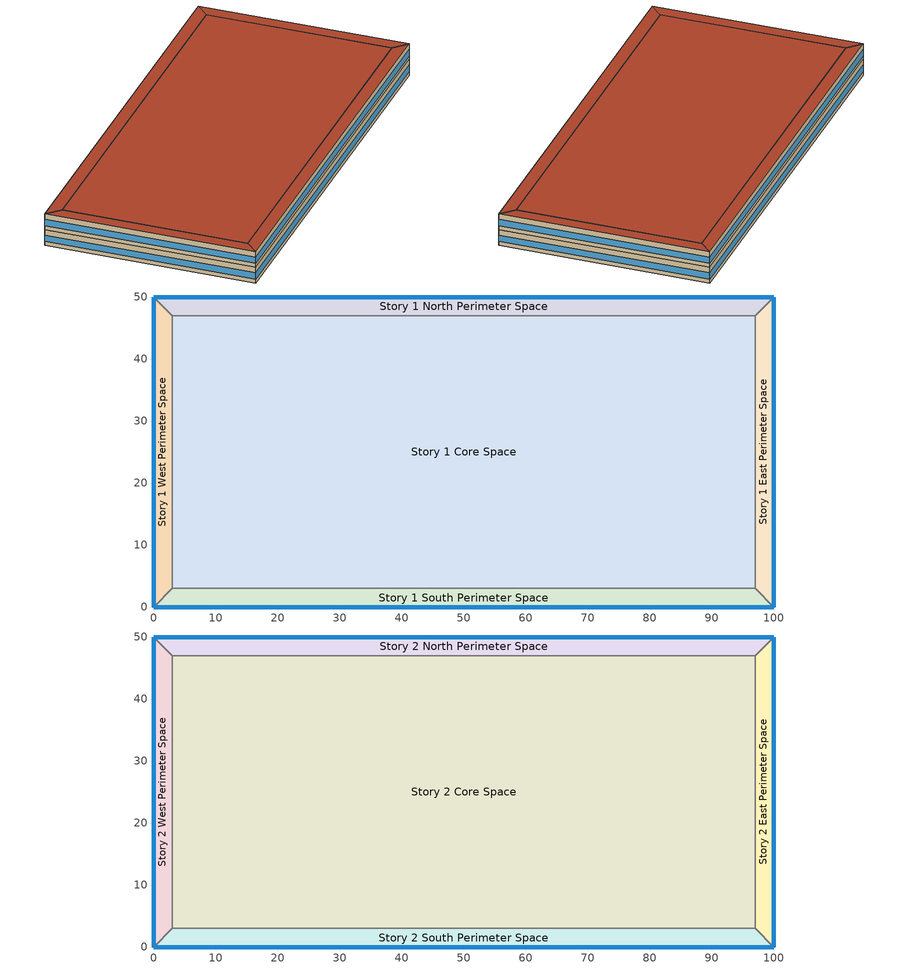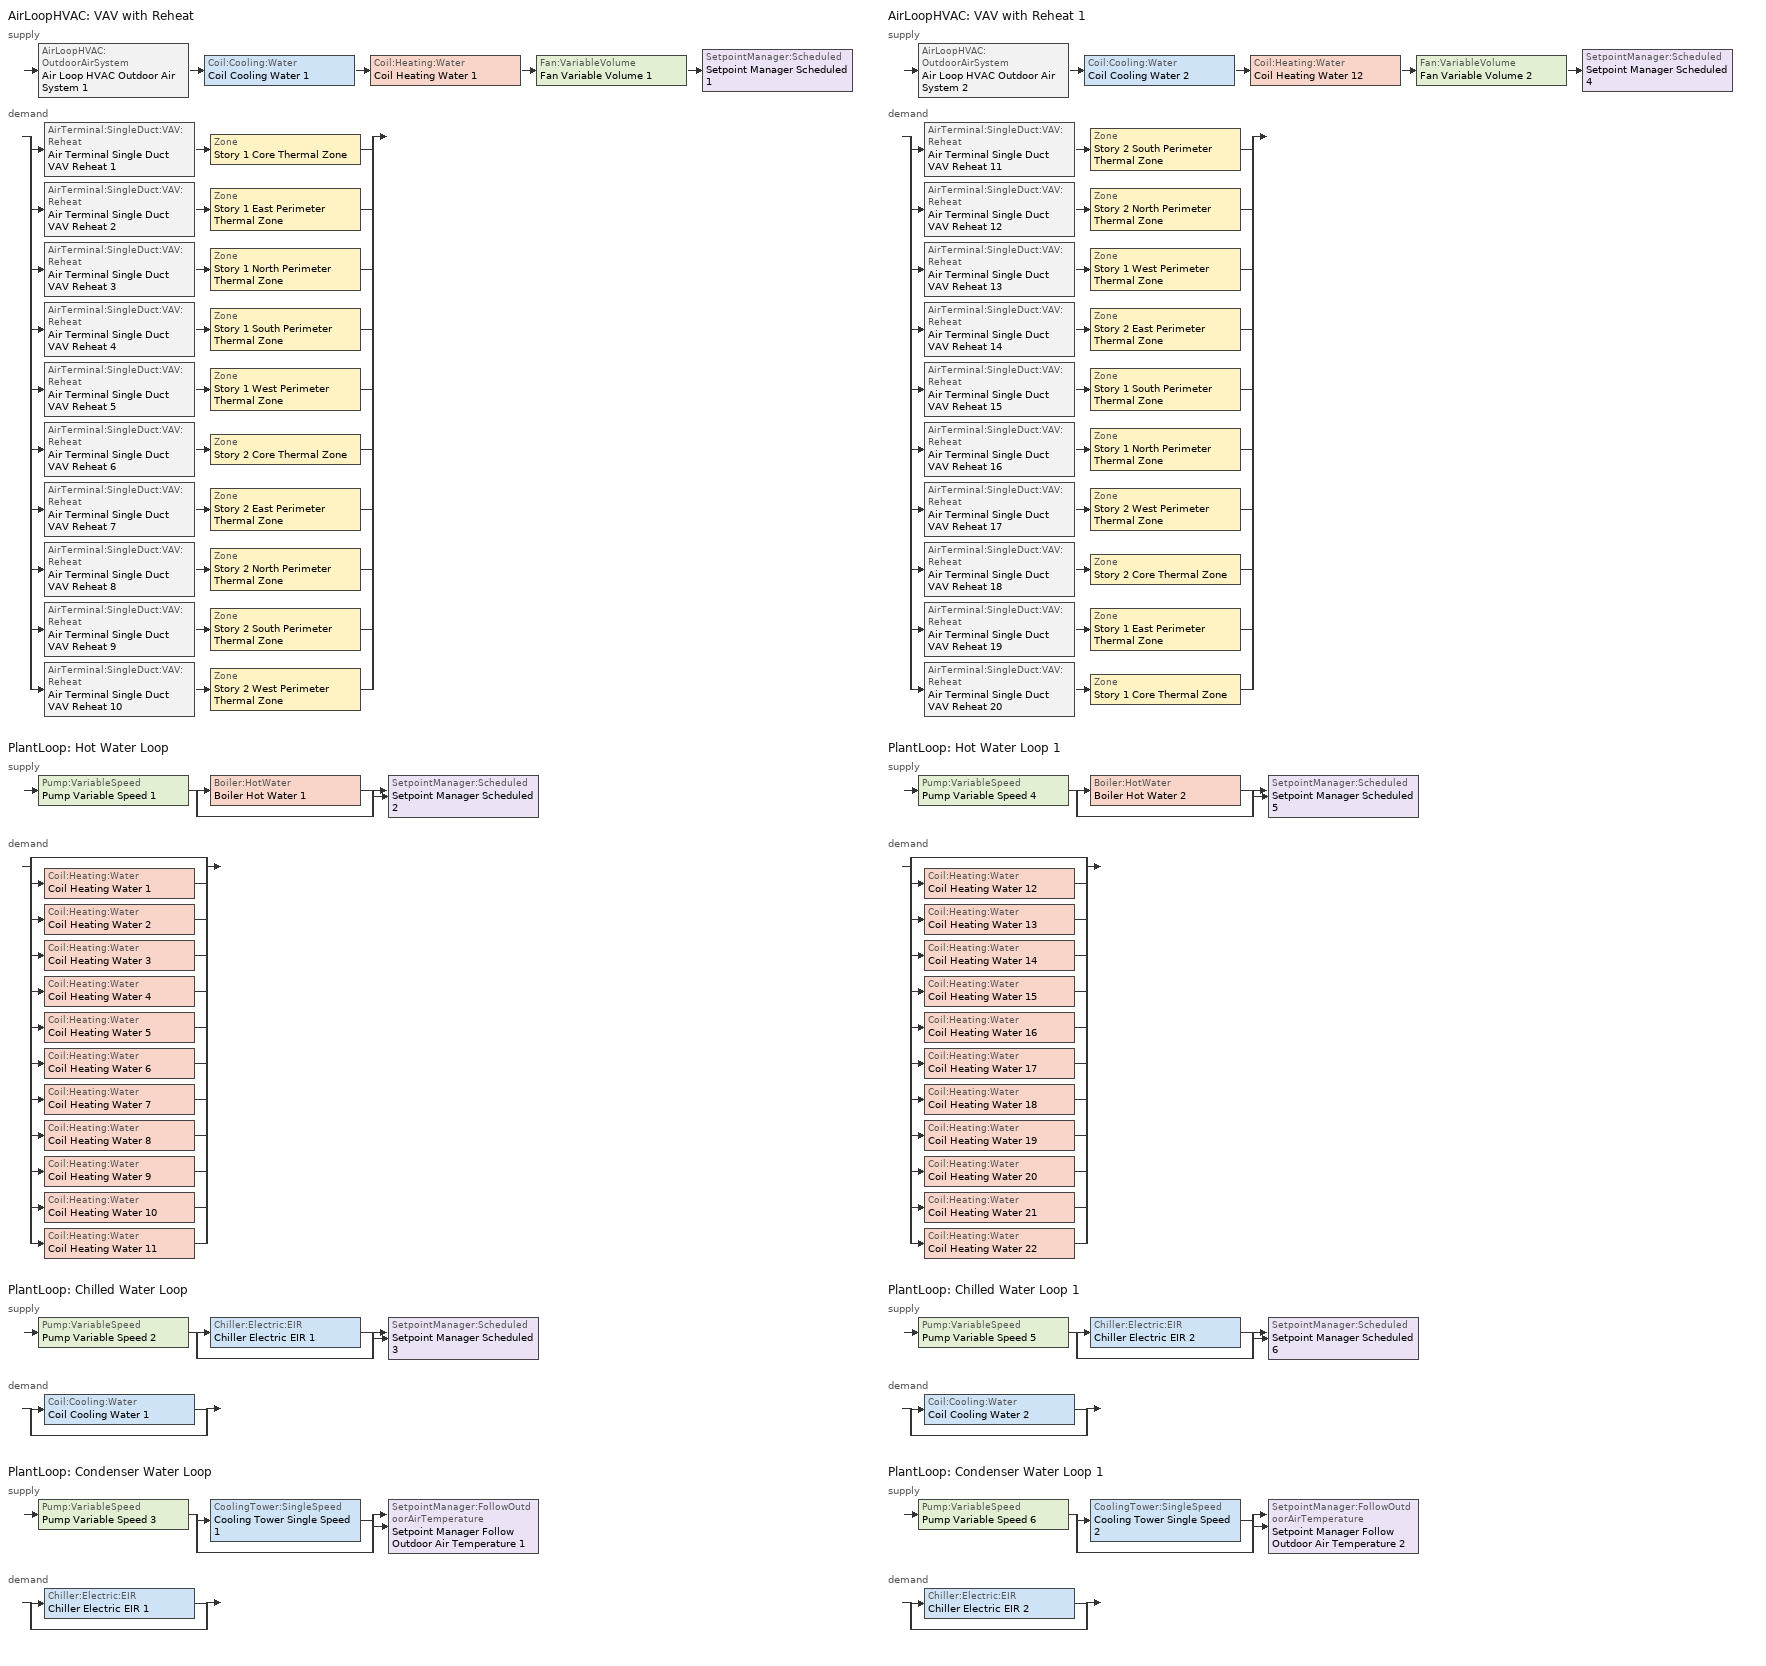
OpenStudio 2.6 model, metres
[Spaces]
Story 1 West Perimeter Space
 floor ground: 0,0 0,50 3,47 3,3 z0
 wall outside: 0,50 0,0 z0:4
 wall to Story 1 North Perimeter Space: 3,47 0,50 z0:4
 wall to Story 1 Core Space: 3,3 3,47 z0:4
 wall to Story 1 South Perimeter Space: 0,0 3,3 z0:4
 window: 0,49.97 0,0.03 z1:2.6
Story 1 North Perimeter Space
 floor ground: 0,50 100,50 97,47 3,47 z0
 wall outside: 100,50 0,50 z0:4
 wall to Story 1 East Perimeter Space: 97,47 100,50 z0:4
 wall to Story 1 Core Space: 3,47 97,47 z0:4
 window: 99.97,50 0.03,50 z1:2.6
Story 1 East Perimeter Space
 floor ground: 100,50 100,0 97,3 97,47 z0
 wall outside: 100,0 100,50 z0:4
 wall to Story 1 South Perimeter Space: 97,3 100,0 z0:4
 wall to Story 1 Core Space: 97,47 97,3 z0:4
 window: 100,0.03 100,49.97 z1:2.6
Story 1 South Perimeter Space
 floor ground: 100,0 0,0 3,3 97,3 z0
 wall outside: 0,0 100,0 z0:4
 wall to Story 1 Core Space: 97,3 3,3 z0:4
 window: 0.03,0 99.97,0 z1:2.6
Story 1 Core Space
 floor ground: 3,3 3,47 97,47 97,3 z0
Story 2 West Perimeter Space
 floor to Story 1 West Perimeter Space: 0,0 0,50 3,47 3,3 z4
 wall outside: 0,50 0,0 z4:8
 wall to Story 2 North Perimeter Space: 3,47 0,50 z4:8
 wall to Story 2 Core Space: 3,3 3,47 z4:8
 wall to Story 2 South Perimeter Space: 0,0 3,3 z4:8
 window: 0,49.97 0,0.03 z5:6.6
 roof outside: 3,3 3,47 0,50 0,0 z8
Story 2 North Perimeter Space
 floor to Story 1 North Perimeter Space: 0,50 100,50 97,47 3,47 z4
 wall outside: 100,50 0,50 z4:8
 wall to Story 2 East Perimeter Space: 97,47 100,50 z4:8
 wall to Story 2 Core Space: 3,47 97,47 z4:8
 window: 99.97,50 0.03,50 z5:6.6
 roof outside: 3,47 97,47 100,50 0,50 z8
Story 2 East Perimeter Space
 floor to Story 1 East Perimeter Space: 100,50 100,0 97,3 97,47 z4
 wall outside: 100,0 100,50 z4:8
 wall to Story 2 South Perimeter Space: 97,3 100,0 z4:8
 wall to Story 2 Core Space: 97,47 97,3 z4:8
 window: 100,0.03 100,49.97 z5:6.6
 roof outside: 97,47 97,3 100,0 100,50 z8
Story 2 South Perimeter Space
 floor to Story 1 South Perimeter Space: 100,0 0,0 3,3 97,3 z4
 wall outside: 0,0 100,0 z4:8
 wall to Story 2 Core Space: 97,3 3,3 z4:8
 window: 0.03,0 99.97,0 z5:6.6
 roof outside: 97,3 3,3 0,0 100,0 z8
Story 2 Core Space
 floor to Story 1 Core Space: 3,3 3,47 97,47 97,3 z4
 roof outside: 97,3 97,47 3,47 3,3 z8
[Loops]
AirLoopHVAC 'VAV with Reheat'
 supply: AirLoopHVAC:OutdoorAirSystem 'Air Loop HVAC Outdoor Air System 1' > Coil:Cooling:Water 'Coil Cooling Water 1' > Coil:Heating:Water 'Coil Heating Water 1' > Fan:VariableVolume 'Fan Variable Volume 1' > SetpointManager:Scheduled 'Setpoint Manager Scheduled 1'
 demand: split
  | AirTerminal:SingleDuct:VAV:Reheat 'Air Terminal Single Duct VAV Reheat 1' > Zone 'Story 1 Core Thermal Zone'
  | AirTerminal:SingleDuct:VAV:Reheat 'Air Terminal Single Duct VAV Reheat 2' > Zone 'Story 1 East Perimeter Thermal Zone'
  | AirTerminal:SingleDuct:VAV:Reheat 'Air Terminal Single Duct VAV Reheat 3' > Zone 'Story 1 North Perimeter Thermal Zone'
  | AirTerminal:SingleDuct:VAV:Reheat 'Air Terminal Single Duct VAV Reheat 4' > Zone 'Story 1 South Perimeter Thermal Zone'
  | AirTerminal:SingleDuct:VAV:Reheat 'Air Terminal Single Duct VAV Reheat 5' > Zone 'Story 1 West Perimeter Thermal Zone'
  | AirTerminal:SingleDuct:VAV:Reheat 'Air Terminal Single Duct VAV Reheat 6' > Zone 'Story 2 Core Thermal Zone'
  | AirTerminal:SingleDuct:VAV:Reheat 'Air Terminal Single Duct VAV Reheat 7' > Zone 'Story 2 East Perimeter Thermal Zone'
  | AirTerminal:SingleDuct:VAV:Reheat 'Air Terminal Single Duct VAV Reheat 8' > Zone 'Story 2 North Perimeter Thermal Zone'
  | AirTerminal:SingleDuct:VAV:Reheat 'Air Terminal Single Duct VAV Reheat 9' > Zone 'Story 2 South Perimeter Thermal Zone'
  | AirTerminal:SingleDuct:VAV:Reheat 'Air Terminal Single Duct VAV Reheat 10' > Zone 'Story 2 West Perimeter Thermal Zone'
PlantLoop 'Hot Water Loop'
 supply: Pump:VariableSpeed 'Pump Variable Speed 1' > split
  | Boiler:HotWater 'Boiler Hot Water 1'
  | bypass
  join > SetpointManager:Scheduled 'Setpoint Manager Scheduled 2'
 demand: split
  | bypass
  | Coil:Heating:Water 'Coil Heating Water 1'
  | Coil:Heating:Water 'Coil Heating Water 2'
  | Coil:Heating:Water 'Coil Heating Water 3'
  | Coil:Heating:Water 'Coil Heating Water 4'
  | Coil:Heating:Water 'Coil Heating Water 5'
  | Coil:Heating:Water 'Coil Heating Water 6'
  | Coil:Heating:Water 'Coil Heating Water 7'
  | Coil:Heating:Water 'Coil Heating Water 8'
  | Coil:Heating:Water 'Coil Heating Water 9'
  | Coil:Heating:Water 'Coil Heating Water 10'
  | Coil:Heating:Water 'Coil Heating Water 11'
PlantLoop 'Chilled Water Loop'
 supply: Pump:VariableSpeed 'Pump Variable Speed 2' > split
  | Chiller:Electric:EIR 'Chiller Electric EIR 1'
  | bypass
  join > SetpointManager:Scheduled 'Setpoint Manager Scheduled 3'
 demand: split
  | Coil:Cooling:Water 'Coil Cooling Water 1'
  | bypass
PlantLoop 'Condenser Water Loop'
 supply: Pump:VariableSpeed 'Pump Variable Speed 3' > split
  | CoolingTower:SingleSpeed 'Cooling Tower Single Speed 1'
  | bypass
  join > SetpointManager:FollowOutdoorAirTemperature 'Setpoint Manager Follow Outdoor Air Temperature 1'
 demand: split
  | Chiller:Electric:EIR 'Chiller Electric EIR 1'
  | bypass
AirLoopHVAC 'VAV with Reheat 1'
 supply: AirLoopHVAC:OutdoorAirSystem 'Air Loop HVAC Outdoor Air System 2' > Coil:Cooling:Water 'Coil Cooling Water 2' > Coil:Heating:Water 'Coil Heating Water 12' > Fan:VariableVolume 'Fan Variable Volume 2' > SetpointManager:Scheduled 'Setpoint Manager Scheduled 4'
 demand: split
  | AirTerminal:SingleDuct:VAV:Reheat 'Air Terminal Single Duct VAV Reheat 11' > Zone 'Story 2 South Perimeter Thermal Zone'
  | AirTerminal:SingleDuct:VAV:Reheat 'Air Terminal Single Duct VAV Reheat 12' > Zone 'Story 2 North Perimeter Thermal Zone'
  | AirTerminal:SingleDuct:VAV:Reheat 'Air Terminal Single Duct VAV Reheat 13' > Zone 'Story 1 West Perimeter Thermal Zone'
  | AirTerminal:SingleDuct:VAV:Reheat 'Air Terminal Single Duct VAV Reheat 14' > Zone 'Story 2 East Perimeter Thermal Zone'
  | AirTerminal:SingleDuct:VAV:Reheat 'Air Terminal Single Duct VAV Reheat 15' > Zone 'Story 1 South Perimeter Thermal Zone'
  | AirTerminal:SingleDuct:VAV:Reheat 'Air Terminal Single Duct VAV Reheat 16' > Zone 'Story 1 North Perimeter Thermal Zone'
  | AirTerminal:SingleDuct:VAV:Reheat 'Air Terminal Single Duct VAV Reheat 17' > Zone 'Story 2 West Perimeter Thermal Zone'
  | AirTerminal:SingleDuct:VAV:Reheat 'Air Terminal Single Duct VAV Reheat 18' > Zone 'Story 2 Core Thermal Zone'
  | AirTerminal:SingleDuct:VAV:Reheat 'Air Terminal Single Duct VAV Reheat 19' > Zone 'Story 1 East Perimeter Thermal Zone'
  | AirTerminal:SingleDuct:VAV:Reheat 'Air Terminal Single Duct VAV Reheat 20' > Zone 'Story 1 Core Thermal Zone'
PlantLoop 'Hot Water Loop 1'
 supply: Pump:VariableSpeed 'Pump Variable Speed 4' > split
  | Boiler:HotWater 'Boiler Hot Water 2'
  | bypass
  join > SetpointManager:Scheduled 'Setpoint Manager Scheduled 5'
 demand: split
  | bypass
  | Coil:Heating:Water 'Coil Heating Water 12'
  | Coil:Heating:Water 'Coil Heating Water 13'
  | Coil:Heating:Water 'Coil Heating Water 14'
  | Coil:Heating:Water 'Coil Heating Water 15'
  | Coil:Heating:Water 'Coil Heating Water 16'
  | Coil:Heating:Water 'Coil Heating Water 17'
  | Coil:Heating:Water 'Coil Heating Water 18'
  | Coil:Heating:Water 'Coil Heating Water 19'
  | Coil:Heating:Water 'Coil Heating Water 20'
  | Coil:Heating:Water 'Coil Heating Water 21'
  | Coil:Heating:Water 'Coil Heating Water 22'
PlantLoop 'Chilled Water Loop 1'
 supply: Pump:VariableSpeed 'Pump Variable Speed 5' > split
  | Chiller:Electric:EIR 'Chiller Electric EIR 2'
  | bypass
  join > SetpointManager:Scheduled 'Setpoint Manager Scheduled 6'
 demand: split
  | Coil:Cooling:Water 'Coil Cooling Water 2'
  | bypass
PlantLoop 'Condenser Water Loop 1'
 supply: Pump:VariableSpeed 'Pump Variable Speed 6' > split
  | CoolingTower:SingleSpeed 'Cooling Tower Single Speed 2'
  | bypass
  join > SetpointManager:FollowOutdoorAirTemperature 'Setpoint Manager Follow Outdoor Air Temperature 2'
 demand: split
  | Chiller:Electric:EIR 'Chiller Electric EIR 2'
  | bypass
[Building]
Building 1: Space Type=Baseline Model Space Type; Default Construction Set=ASHRAE_189.1-2009_ClimateZone 4-5 (mdoff)_ConstSet
[SizingPeriod:DesignDay] Barometric Pressure {Pa}=98934; Sky Clearness=0; Rain Indicator=0; Snow Indicator=0; Day of Month=21; Daylight Saving Time Indicator=0; Humidity Indicating Type=Wetbulb; Dry-Bulb Temperature Range Modifier Type=DefaultMultipliers
Name | Maximum Dry-Bulb Temperature {C} | Daily Dry-Bulb Temperature Range {deltaC} | Humidity Indicating Conditions at Maximum Dry-Bulb | Wind Speed {m/s} | Wind Direction {deg} | Month | Day Type | Solar Model Indicator | ASHRAE Taub | ASHRAE Taud
Chicago Ohare Intl Ap Ann Htg 99.6% Condns DB | -20 | 0 | -20 | 4.9 | 270 | 1 | WinterDesignDay | ASHRAEClearSky
Chicago Ohare Intl Ap Ann Clg .4% Condns DB=>MWB | 33.3 | 10.5 | 23.7 | 5.2 | 230 | 7 | SummerDesignDay | ASHRAETau | 0.455 | 2.05
[DefaultConstructionSet]
ASHRAE_189.1-2009_ClimateZone 4-5 (mdoff)_ConstSet: Default Exterior Surface Constructions=ASHRAE_189.1-2009_ClimateZone 4-5 (mdoff)_Exterior_DefSurfCons; Default Interior Surface Constructions=000_Interior_DefSurfCons; Default Ground Contact Surface Constructions=000_Ground_DefSurfCons; Default Exterior SubSurface Constructions=ASHRAE_189.1-2009_ClimateZone 4-5 (mdoff)_Exterior_DefSubCons; Default Interior SubSurface Constructions=000_Interior_DefSubCons; Interior Partition Construction=000_Interior Partition
[DefaultSurfaceConstructions]
Name | Floor Construction | Wall Construction | Roof Ceiling Construction
ASHRAE_189.1-2009_ClimateZone 4-5 (mdoff)_Exterior_DefSurfCons | 000_ExtSlabCarpet_4in_ClimateZone 1-8 | ASHRAE_189.1-2009_ExtWall_SteelFrame_ClimateZone 4-8 | ASHRAE_189.1-2009_ExtRoof_IEAD_ClimateZone 2-5
000_Interior_DefSurfCons | 000_Interior Floor | 000_Interior Wall | 000_Interior Ceiling
000_Ground_DefSurfCons | 000_ExtSlabCarpet_4in_ClimateZone 1-8 | 000_ExtSlabCarpet_4in_ClimateZone 1-8 | 000_ExtSlabCarpet_4in_ClimateZone 1-8
[DefaultSubSurfaceConstructions] Glass Door Construction=000_Exterior Window; Skylight Construction=000_Exterior Window; Tubular Daylight Dome Construction=000_Interior Window; Tubular Daylight Diffuser Construction=000_Interior Window
Name | Fixed Window Construction | Operable Window Construction | Door Construction
ASHRAE_189.1-2009_ClimateZone 4-5 (mdoff)_Exterior_DefSubCons | ASHRAE_189.1-2009_ExtWindow_ClimateZone 4-5 | ASHRAE_189.1-2009_ExtWindow_ClimateZone 4-5 | 000_Exterior Door
000_Interior_DefSubCons | 000_Interior Window | 000_Interior Window | 000_Interior Door
[Construction]
000_Interior Partition; 000_Interior Door: 000_G05 25mm wood
000_ExtSlabCarpet_4in_ClimateZone 1-8: MAT-CC05 4 HW CONCRETE, CP02 CARPET PAD
ASHRAE_189.1-2009_ExtWall_SteelFrame_ClimateZone 4-8: MAT-SHEATH, Wall Insulation [39], 1/2IN Gypsum
ASHRAE_189.1-2009_ExtRoof_IEAD_ClimateZone 2-5: Roof Membrane, Roof Insulation [21], Metal Decking
000_Interior Floor: 000_F16 Acoustic tile, 000_F05 Ceiling air space resistance, 000_M11 100mm lightweight concrete
000_Interior Wall: 000_G01a 19mm gypsum board, 000_F04 Wall air space resistance, 000_G01a 19mm gypsum board
000_Interior Ceiling: 000_M11 100mm lightweight concrete, 000_F05 Ceiling air space resistance, 000_F16 Acoustic tile
ASHRAE_189.1-2009_ExtWindow_ClimateZone 4-5: Theoretical Glass [207]
000_Exterior Door: 000_F08 Metal surface, 000_I01 25mm insulation board
000_Exterior Window: 000_Clear 3mm, 000_Air 13mm, 000_Clear 3mm
000_Interior Window: 000_Clear 3mm
[Material]
Name | Roughness | Thickness | Conductivity | Density | Specific Heat | Thermal Absorptance | Solar Absorptance | Visible Absorptance
000_G05 25mm wood | MediumSmooth | 0.0254 | 0.15 | 608 | 1630
MAT-CC05 4 HW CONCRETE | Rough | 0.1016 | 1.311 | 2240 | 836.8 | 0.9 | 0.7 | 0.7
Wall Insulation [39] | MediumRough | 0.1184 | 0.045 | 265 | 836.8 | 0.9 | 0.7 | 0.7
1/2IN Gypsum | Smooth | 0.0127 | 0.16 | 784.9 | 830 | 0.9 | 0.92 | 0.92
Roof Membrane | VeryRough | 0.0095 | 0.16 | 1121.29 | 1460 | 0.9 | 0.7 | 0.7
Roof Insulation [21] | MediumRough | 0.2105 | 0.049 | 265 | 836.8 | 0.9 | 0.7 | 0.7
Metal Decking | MediumSmooth | 0.0015 | 45.006 | 7680 | 418.4 | 0.9 | 0.7 | 0.3
000_F16 Acoustic tile | MediumSmooth | 0.0191 | 0.06 | 368 | 590
000_M11 100mm lightweight concrete | MediumRough | 0.1016 | 0.53 | 1280 | 840
000_G01a 19mm gypsum board | MediumSmooth | 0.019 | 0.16 | 800 | 1090
000_F08 Metal surface | Smooth | 0.0008 | 45.28 | 7824 | 500
000_I01 25mm insulation board | MediumRough | 0.0254 | 0.03 | 43 | 1210
[Material:NoMass] Thermal Absorptance=0.9; Solar Absorptance=0.7
Name | Roughness | Thermal Resistance | Visible Absorptance
CP02 CARPET PAD | VeryRough | 0.2165 | 0.8
MAT-SHEATH | Rough | 0.3626 | 0.7
[Material:AirGap]
Name | Thermal Resistance
000_F05 Ceiling air space resistance | 0.18
000_F04 Wall air space resistance | 0.15
[WindowMaterial:Glazing] Optical Data Type=SpectralAverage; Thickness=0.003; Infrared Transmittance at Normal Incidence=0
Name | Solar Transmittance at Normal Incidence | Front Side Solar Reflectance at Normal Incidence | Back Side Solar Reflectance at Normal Incidence | Visible Transmittance at Normal Incidence | Front Side Visible Reflectance at Normal Incidence | Back Side Visible Reflectance at Normal Incidence | Front Side Infrared Hemispherical Emissivity | Back Side Infrared Hemispherical Emissivity | Conductivity | Dirt Correction Factor for Solar and Visible Transmittance | Solar Diffusing
Theoretical Glass [207] | 0.3311 | 0.6189 | 0.6189 | 0.44 | 0.51 | 0.51 | 0.9 | 0.9 | 0.0133 | 1 | No
000_Clear 3mm | 0.837 | 0.075 | 0.075 | 0.898 | 0.081 | 0.081 | 0.84 | 0.84 | 0.9
[WindowMaterial:Gas]
000_Air 13mm: Gas Type=Air; Thickness=0.0127
[BuildingStory] Nominal Floor to Floor Height {m}=4
Name | Nominal Z Coordinate {m}
Story 1 | 0
Story 2 | 4
[Space]
Name | Building Story | Thermal Zone
Story 1 West Perimeter Space | Story 1 | Story 1 West Perimeter Thermal Zone
Story 1 North Perimeter Space | Story 1 | Story 1 North Perimeter Thermal Zone
Story 1 East Perimeter Space | Story 1 | Story 1 East Perimeter Thermal Zone
Story 1 South Perimeter Space | Story 1 | Story 1 South Perimeter Thermal Zone
Story 1 Core Space | Story 1 | Story 1 Core Thermal Zone
Story 2 West Perimeter Space | Story 2 | Story 2 West Perimeter Thermal Zone
Story 2 North Perimeter Space | Story 2 | Story 2 North Perimeter Thermal Zone
Story 2 East Perimeter Space | Story 2 | Story 2 East Perimeter Thermal Zone
Story 2 South Perimeter Space | Story 2 | Story 2 South Perimeter Thermal Zone
Story 2 Core Space | Story 2 | Story 2 Core Thermal Zone
[ThermalZone] Use Ideal Air Loads=No
Name | Thermostat
Story 1 Core Thermal Zone | Thermostat Setpoint Dual Setpoint 1
Story 1 East Perimeter Thermal Zone | Thermostat Setpoint Dual Setpoint 2
Story 1 North Perimeter Thermal Zone | Thermostat Setpoint Dual Setpoint 3
Story 1 South Perimeter Thermal Zone | Thermostat Setpoint Dual Setpoint 4
Story 1 West Perimeter Thermal Zone | Thermostat Setpoint Dual Setpoint 5
Story 2 Core Thermal Zone | Thermostat Setpoint Dual Setpoint 6
Story 2 East Perimeter Thermal Zone | Thermostat Setpoint Dual Setpoint 7
Story 2 North Perimeter Thermal Zone | Thermostat Setpoint Dual Setpoint 8
Story 2 South Perimeter Thermal Zone | Thermostat Setpoint Dual Setpoint 9
Story 2 West Perimeter Thermal Zone | Thermostat Setpoint Dual Setpoint 10
[Sizing:Zone] Zone Cooling Design Supply Air Temperature Input Method=SupplyAirTemperature; Zone Cooling Design Supply Air Temperature {C}=14; Zone Cooling Design Supply Air Temperature Difference {deltaC}=11.11; Zone Heating Design Supply Air Temperature Input Method=SupplyAirTemperature; Zone Heating Design Supply Air Temperature {C}=40; Zone Heating Design Supply Air Temperature Difference {deltaC}=11.11; Zone Cooling Design Supply Air Humidity Ratio {kg-H2O/kg-air}=0.0085; Zone Heating Design Supply Air Humidity Ratio {kg-H2O/kg-air}=0.008; Cooling Design Air Flow Method=DesignDay; Heating Design Air Flow Method=DesignDay; Account for Dedicated Outdoor Air System=No; Dedicated Outdoor Air System Control Strategy=NeutralSupplyAir; Dedicated Outdoor Air Low Setpoint Temperature for Design {C}=autosize; Dedicated Outdoor Air High Setpoint Temperature for Design {C}=autosize
Story 1 Core Thermal Zone; Story 1 East Perimeter Thermal Zone; Story 1 North Perimeter Thermal Zone; Story 1 South Perimeter Thermal Zone; Story 1 West Perimeter Thermal Zone; Story 2 Core Thermal Zone; Story 2 East Perimeter Thermal Zone; Story 2 North Perimeter Thermal Zone; Story 2 South Perimeter Thermal Zone; Story 2 West Perimeter Thermal Zone
[Zone equipment]
Story 1 Core Thermal Zone: Air Terminal Single Duct VAV Reheat 1, Air Terminal Single Duct VAV Reheat 20
Story 1 East Perimeter Thermal Zone: Air Terminal Single Duct VAV Reheat 2, Air Terminal Single Duct VAV Reheat 19
Story 1 North Perimeter Thermal Zone: Air Terminal Single Duct VAV Reheat 3, Air Terminal Single Duct VAV Reheat 16
Story 1 South Perimeter Thermal Zone: Air Terminal Single Duct VAV Reheat 4, Air Terminal Single Duct VAV Reheat 15
Story 1 West Perimeter Thermal Zone: Air Terminal Single Duct VAV Reheat 5, Air Terminal Single Duct VAV Reheat 13
Story 2 Core Thermal Zone: Air Terminal Single Duct VAV Reheat 6, Air Terminal Single Duct VAV Reheat 18
Story 2 East Perimeter Thermal Zone: Air Terminal Single Duct VAV Reheat 7, Air Terminal Single Duct VAV Reheat 14
Story 2 North Perimeter Thermal Zone: Air Terminal Single Duct VAV Reheat 8, Air Terminal Single Duct VAV Reheat 12
Story 2 South Perimeter Thermal Zone: Air Terminal Single Duct VAV Reheat 9, Air Terminal Single Duct VAV Reheat 11
Story 2 West Perimeter Thermal Zone: Air Terminal Single Duct VAV Reheat 10, Air Terminal Single Duct VAV Reheat 17
[AirLoopHVAC] Availability Schedule=Always On Discrete; Design Supply Air Flow Rate {m3/s}=AutoSize
VAV with Reheat; VAV with Reheat 1
[Sizing:System] Type of Load to Size On=Sensible; Design Outdoor Air Flow Rate {m3/s}=Autosize; Minimum System Air Flow Ratio=0.3; Preheat Design Temperature {C}=7; Preheat Design Humidity Ratio {kg-H2O/kg-Air}=0.008; Precool Design Temperature {C}=12.8; Precool Design Humidity Ratio {kg-H2O/kg-Air}=0.008; Central Cooling Design Supply Air Temperature {C}=12.8; Central Heating Design Supply Air Temperature {C}=12.8; Sizing Option=NonCoincident; 100% Outdoor Air in Cooling=Yes; 100% Outdoor Air in Heating=Yes; Central Cooling Design Supply Air Humidity Ratio {kg-H2O/kg-Air}=0.0085; Central Heating Design Supply Air Humidity Ratio {kg-H2O/kg-Air}=0.008; Cooling Design Air Flow Method=DesignDay; Cooling Design Air Flow Rate {m3/s}=0; Heating Design Air Flow Method=DesignDay; Heating Design Air Flow Rate {m3/s}=0; System Outdoor Air Method=ZoneSum; Zone Maximum Outdoor Air Fraction=1; Cooling Supply Air Flow Rate Per Floor Area {m3/s-m2}=0.00996765; Cooling Fraction of Autosized Cooling Supply Air Flow Rate=1; Cooling Supply Air Flow Rate Per Unit Cooling Capacity {m3/s-W}=3.94755e-05; Heating Supply Air Flow Rate Per Floor Area {m3/s-m2}=0.00996765; Heating Fraction of Autosized Heating Supply Air Flow Rate=1; Heating Fraction of Autosized Cooling Supply Air Flow Rate=1; Heating Supply Air Flow Rate Per Unit Heating Capacity {m3/s-W}=3.15882e-05; Cooling Design Capacity Method=CoolingDesignCapacity; Cooling Design Capacity {W}=autosize; Cooling Design Capacity Per Floor Area {W/m2}=234.7; Fraction of Autosized Cooling Design Capacity=1; Heating Design Capacity Method=HeatingDesignCapacity; Heating Design Capacity {W}=autosize; Heating Design Capacity Per Floor Area {W/m2}=157; Fraction of Autosized Heating Design Capacity=1; Central Cooling Capacity Control Method=OnOff
VAV with Reheat; VAV with Reheat 1
[Fan:VariableVolume] Availability Schedule=Always On Discrete; Fan Total Efficiency=0.6045; Pressure Rise {Pa}=500; Maximum Flow Rate {m3/s}=Autosize; Fan Power Minimum Flow Rate Input Method=FixedFlowRate; Fan Power Minimum Flow Fraction=0; Fan Power Minimum Air Flow Rate {m3/s}=0; Motor Efficiency=0.93; Motor In Airstream Fraction=1; Fan Power Coefficient 1=0.0407599; Fan Power Coefficient 2=0.088045; Fan Power Coefficient 3=-0.0729261; Fan Power Coefficient 4=0.94374; Fan Power Coefficient 5=0
Fan Variable Volume 1; Fan Variable Volume 2
[Coil:Heating:Water] Availability Schedule=Always On Discrete
Coil Heating Water 1; Coil Heating Water 2; Coil Heating Water 3; Coil Heating Water 4; Coil Heating Water 5; Coil Heating Water 6; Coil Heating Water 7; Coil Heating Water 8; Coil Heating Water 9; Coil Heating Water 10; Coil Heating Water 11; Coil Heating Water 12; Coil Heating Water 13; Coil Heating Water 14; Coil Heating Water 15; Coil Heating Water 16; Coil Heating Water 17; Coil Heating Water 18; Coil Heating Water 19; Coil Heating Water 20; Coil Heating Water 21; Coil Heating Water 22
[Coil:Cooling:Water] Availability Schedule=Always On Discrete
Coil Cooling Water 1; Coil Cooling Water 2
[SetpointManager:Scheduled] Control Variable=Temperature
Name | Schedule
Setpoint Manager Scheduled 1 | Deck_Temperature
Setpoint Manager Scheduled 2 | Hot_Water_Temperature
Setpoint Manager Scheduled 3 | Chilled_Water_Temperature
Setpoint Manager Scheduled 4 | Deck_Temperature 1
Setpoint Manager Scheduled 5 | Hot_Water_Temperature 1
Setpoint Manager Scheduled 6 | Chilled_Water_Temperature 1
[Controller:OutdoorAir] Minimum Outdoor Air Flow Rate {m3/s}=0; Maximum Outdoor Air Flow Rate {m3/s}=Autosize; Economizer Control Type=NoEconomizer; Economizer Control Action Type=ModulateFlow; Economizer Maximum Limit Dry-Bulb Temperature {C}=28; Economizer Maximum Limit Enthalpy {J/kg}=64000; Economizer Minimum Limit Dry-Bulb Temperature {C}=-100; Lockout Type=NoLockout; Minimum Limit Type=FixedMinimum; High Humidity Control=No; Heat Recovery Bypass Control Type=BypassWhenWithinEconomizerLimits
Name | Controller Mechanical Ventilation
Controller Outdoor Air 1 | Controller Mechanical Ventilation 1
Controller Outdoor Air 2 | Controller Mechanical Ventilation 2
[Controller:MechanicalVentilation] Availability Schedule=Always On Discrete; System Outdoor Air Method=ZoneSum
Controller Mechanical Ventilation 1; Controller Mechanical Ventilation 2
[AirLoopHVAC:OutdoorAirSystem]
Name | Controller
Air Loop HVAC Outdoor Air System 1 | Controller Outdoor Air 1
Air Loop HVAC Outdoor Air System 2 | Controller Outdoor Air 2
[PlantLoop] Glycol Concentration=0; Plant Loop Volume {m3}=Autocalculate; Load Distribution Scheme=Optimal
Name | Fluid Type
Hot Water Loop; Hot Water Loop 1 | Water
Chilled Water Loop; Condenser Water Loop; Chilled Water Loop 1; Condenser Water Loop 1
[Sizing:Plant] Sizing Option=NonCoincident; Zone Timesteps in Averaging Window=1; Coincident Sizing Factor Mode=None
Name | Loop Type | Design Loop Exit Temperature {C} | Loop Design Temperature Difference {deltaC}
Hot Water Loop; Hot Water Loop 1 | Heating | 82 | 11
Chilled Water Loop; Chilled Water Loop 1 | Cooling | 7.22 | 6.67
Condenser Water Loop; Condenser Water Loop 1 | Condenser | 29.4 | 5.6
[Pump:VariableSpeed] Pump Control Type=Intermittent; Skin Loss Radiative Fraction=0.5; Design Power Sizing Method=PowerPerFlowPerPressure; Design Electric Power per Unit Flow Rate {W/(m3/s)}=348701.1; Design Shaft Power per Unit Flow Rate per Unit Head {W-s/m3-Pa}=1.28205; Design Minimum Flow Rate Fraction=0
Pump Variable Speed 1; Pump Variable Speed 2; Pump Variable Speed 3; Pump Variable Speed 4; Pump Variable Speed 5; Pump Variable Speed 6
[Boiler:HotWater] Efficiency Curve Temperature Evaluation Variable=LeavingBoiler; Water Outlet Upper Temperature Limit {C}=99; Boiler Flow Mode=ConstantFlow; Parasitic Electric Load {W}=0; Sizing Factor=1
Name | Normalized Boiler Efficiency Curve
Boiler Hot Water 1 | Boiler Efficiency
Boiler Hot Water 2 | Boiler Efficiency 1
[Controller:WaterCoil] Minimum Actuated Flow {m3/s}=0
Name | Water Coil | Action
Controller Water Coil 1 | Coil Heating Water 1 | Normal
Controller Water Coil 2 | Coil Cooling Water 1 | Reverse
Controller Water Coil 3 | Coil Heating Water 12 | Normal
Controller Water Coil 4 | Coil Cooling Water 2 | Reverse
[Chiller:Electric:EIR] Reference Capacity {W}=Autosize; Reference COP {W/W}=5.5; Condenser Type=WaterCooled; Design Heat Recovery Water Flow Rate {m3/s}=0; Sizing Factor=1; Basin Heater Capacity {W/K}=0; Basin Heater Setpoint Temperature {C}=10
Name | Cooling Capacity Function of Temperature Curve | Electric Input to Cooling Output Ratio Function of Temperature Curve | Electric Input to Cooling Output Ratio Function of Part Load Ratio Curve
Chiller Electric EIR 1 | Curve Biquadratic 1 | Curve Biquadratic 2 | Curve Quadratic 1
Chiller Electric EIR 2 | Curve Biquadratic 3 | Curve Biquadratic 4 | Curve Quadratic 2
[AirTerminal:SingleDuct:VAV:Reheat] Availability Schedule=Always On Discrete; Maximum Air Flow Rate {m3/s}=AutoSize; Zone Minimum Air Flow Input Method=Constant; Constant Minimum Air Flow Fraction=0.3; Fixed Minimum Air Flow Rate {m3/s}=0; Maximum Hot Water or Steam Flow Rate {m3/s}=AutoSize; Minimum Hot Water or Steam Flow Rate {m3/s}=0; Convergence Tolerance=0.001; Damper Heating Action=Normal; Maximum Flow per Zone Floor Area During Reheat {m3/s-m2}=AutoSize; Maximum Flow Fraction During Reheat=AutoSize; Maximum Reheat Air Temperature {C}=35; Control For Outdoor Air=No
Name | Reheat Coil
Air Terminal Single Duct VAV Reheat 1 | Coil Heating Water 2
Air Terminal Single Duct VAV Reheat 2 | Coil Heating Water 3
Air Terminal Single Duct VAV Reheat 3 | Coil Heating Water 4
Air Terminal Single Duct VAV Reheat 4 | Coil Heating Water 5
Air Terminal Single Duct VAV Reheat 5 | Coil Heating Water 6
Air Terminal Single Duct VAV Reheat 6 | Coil Heating Water 7
Air Terminal Single Duct VAV Reheat 7 | Coil Heating Water 8
Air Terminal Single Duct VAV Reheat 8 | Coil Heating Water 9
Air Terminal Single Duct VAV Reheat 9 | Coil Heating Water 10
Air Terminal Single Duct VAV Reheat 10 | Coil Heating Water 11
Air Terminal Single Duct VAV Reheat 11 | Coil Heating Water 13
Air Terminal Single Duct VAV Reheat 12 | Coil Heating Water 14
Air Terminal Single Duct VAV Reheat 13 | Coil Heating Water 15
Air Terminal Single Duct VAV Reheat 14 | Coil Heating Water 16
Air Terminal Single Duct VAV Reheat 15 | Coil Heating Water 17
Air Terminal Single Duct VAV Reheat 16 | Coil Heating Water 18
Air Terminal Single Duct VAV Reheat 17 | Coil Heating Water 19
Air Terminal Single Duct VAV Reheat 18 | Coil Heating Water 20
Air Terminal Single Duct VAV Reheat 19 | Coil Heating Water 21
Air Terminal Single Duct VAV Reheat 20 | Coil Heating Water 22
[CoolingTower:SingleSpeed] Design Water Flow Rate {m3/s}=autosize; Design Air Flow Rate {m3/s}=autosize; Fan Power at Design Air Flow Rate {W}=autosize; U-Factor Times Area Value at Design Air Flow Rate {W/K}=autosize; Air Flow Rate in Free Convection Regime {m3/s}=autosize; U-Factor Times Area Value at Free Convection Air Flow Rate {W/K}=autosize; Performance Input Method=UFactorTimesAreaAndDesignWaterFlowRate; Free Convection Capacity {W}=0; Basin Heater Capacity {W/K}=0; Evaporation Loss Mode=LossFactor; Evaporation Loss Factor {percent/K}=0.2; Drift Loss Percent {percent}=0.008; Blowdown Calculation Mode=ConcentrationRatio; Blowdown Concentration Ratio=3; Capacity Control=FanCycling; Number of Cells=1; Cell Control=MinimalCell; Cell Minimum  Water Flow Rate Fraction=0.33; Cell Maximum Water Flow Rate Fraction=2.5; Sizing Factor=1; Free Convection Air Flow Rate Sizing Factor=0.1; Free Convection U-Factor Times Area Value Sizing Factor=0.1; Heat Rejection Capacity and Nominal Capacity Sizing Ratio=1.25; Free Convection Nominal Capacity Sizing Factor=0.1; Design Inlet Air Dry-Bulb Temperature {C}=35; Design Inlet Air Wet-Bulb Temperature {C}=25.6; Design Approach Temperature {deltaC}=autosize; Design Range Temperature {deltaC}=autosize
Cooling Tower Single Speed 1; Cooling Tower Single Speed 2
[SetpointManager:FollowOutdoorAirTemperature] Control Variable=Temperature; Reference Temperature Type=OutdoorAirWetBulb; Offset Temperature Difference {deltaC}=1.5; Maximum Setpoint Temperature {C}=80; Minimum Setpoint Temperature {C}=6
Setpoint Manager Follow Outdoor Air Temperature 1; Setpoint Manager Follow Outdoor Air Temperature 2
[ThermostatSetpoint:DualSetpoint] Heating Setpoint Temperature Schedule=Heating Sch; Cooling Setpoint Temperature Schedule=Cooling Sch
Thermostat Setpoint Dual Setpoint 1; Thermostat Setpoint Dual Setpoint 2; Thermostat Setpoint Dual Setpoint 3; Thermostat Setpoint Dual Setpoint 4; Thermostat Setpoint Dual Setpoint 5; Thermostat Setpoint Dual Setpoint 6; Thermostat Setpoint Dual Setpoint 7; Thermostat Setpoint Dual Setpoint 8; Thermostat Setpoint Dual Setpoint 9; Thermostat Setpoint Dual Setpoint 10
[SpaceType]
Baseline Model Space Type: Default Schedule Set=Baseline Model Schedule Set; Design Specification Outdoor Air Object=Baseline Model OA
[DefaultScheduleSet]
Baseline Model Schedule Set: Number of People Schedule=Baseline Model People Lights and Equipment Schedule; People Activity Level Schedule=Baseline Model People Activity Schedule; Lighting Schedule=Baseline Model People Lights and Equipment Schedule; Electric Equipment Schedule=Baseline Model People Lights and Equipment Schedule; Infiltration Schedule=Baseline Model Infiltration Schedule
[DesignSpecification:OutdoorAir]
Baseline Model OA: Outdoor Air Method=Sum; Outdoor Air Flow per Person {m3/s-person}=0.00943895
[SpaceInfiltration:DesignFlowRate]
Baseline Model Infiltration: Space or SpaceType=Baseline Model Space Type; Design Flow Rate Calculation Method=Flow/ExteriorArea; Flow per Exterior Surface Area {m3/s-m2}=0.0003048
[People:Definition]
Baseline Model People Definition: Number of People Calculation Method=People/Area; People per Space Floor Area {person/m2}=0.0538196; Fraction Radiant=0.3
[People]
Baseline Model People: People Definition=Baseline Model People Definition; Space or SpaceType=Baseline Model Space Type; Multiplier=1
[Lights:Definition]
Baseline Model Lights Definition: Design Level Calculation Method=Watts/Area; Watts per Space Floor Area {W/m2}=10.7639
[Lights]
Baseline Model Lights: Lights Definition=Baseline Model Lights Definition; Space or SpaceType=Baseline Model Space Type; Fraction Replaceable=1
[ElectricEquipment:Definition]
Baseline Model Electric Equipment Definition: Design Level Calculation Method=Watts/Area; Watts per Space Floor Area {W/m2}=10.7639
[ElectricEquipment]
Baseline Model Electric Equipment: Electric Equipment Definition=Baseline Model Electric Equipment Definition; Space or SpaceType=Baseline Model Space Type
[Schedule:Constant]
Always On Discrete: Value=1
[Schedule:Ruleset]
Name | Default Day Schedule | Summer Design Day Schedule | Winter Design Day Schedule
Deck_Temperature | Deck_Temperature_Default | Deck_Temperature_Summer_Design_Day | Deck_Temperature_Winter_Design_Day
Hot_Water_Temperature | Hot_Water_Temperature_Default | Hot_Water_Temperature_Summer_Design_Day | Hot_Water_Temperature_Winter_Design_Day
Chilled_Water_Temperature | Chilled_Water_Temperature_Default | Chilled_Water_Temperature_Summer_Design_Day | Chilled_Water_Temperature_Winter_Design_Day
Deck_Temperature 1 | Deck_Temperature_Default 1 | Deck_Temperature_Summer_Design_Day 1 | Deck_Temperature_Winter_Design_Day 1
Hot_Water_Temperature 1 | Hot_Water_Temperature_Default 1 | Hot_Water_Temperature_Summer_Design_Day 1 | Hot_Water_Temperature_Winter_Design_Day 1
Chilled_Water_Temperature 1 | Chilled_Water_Temperature_Default 1 | Chilled_Water_Temperature_Summer_Design_Day 1 | Chilled_Water_Temperature_Winter_Design_Day 1
Cooling Sch | Cooling Sch Default
Heating Sch | Heating Sch Default
Baseline Model Infiltration Schedule | Baseline Model Infiltration Schedule Schedule All Days | Baseline Model Infiltration Schedule Summer Design Day | Baseline Model Infiltration Schedule Winter Design Day
Baseline Model People Lights and Equipment Schedule | Baseline Model People Lights and Equipment Schedule Schedule Week Day | Baseline Model People Lights and Equipment Schedule Summer Design Day | Baseline Model People Lights and Equipment Schedule Winter Design Day
Baseline Model People Activity Schedule | Baseline Model People Activity Schedule Default
[Schedule:Day]
Deck_Temperature_Default; Deck_Temperature_Summer_Design_Day; Deck_Temperature_Winter_Design_Day; Deck_Temperature_Default 1; Deck_Temperature_Summer_Design_Day 1; Deck_Temperature_Winter_Design_Day 1: 24, 0, 12.8
Hot_Water_Temperature_Default; Hot_Water_Temperature_Summer_Design_Day; Hot_Water_Temperature_Winter_Design_Day; Hot_Water_Temperature_Default 1; Hot_Water_Temperature_Summer_Design_Day 1; Hot_Water_Temperature_Winter_Design_Day 1: 24, 0, 67
Chilled_Water_Temperature_Default; Chilled_Water_Temperature_Summer_Design_Day; Chilled_Water_Temperature_Winter_Design_Day; Chilled_Water_Temperature_Default 1; Chilled_Water_Temperature_Summer_Design_Day 1; Chilled_Water_Temperature_Winter_Design_Day 1: 24, 0, 6.7
Cooling Sch Default: 24, 0, 28
Heating Sch Default: 24, 0, 24
Baseline Model Infiltration Schedule Schedule All Days: 6, 0, 1, 22, 0, 0.25, 24, 0, 1
Baseline Model Infiltration Schedule Winter Design Day; Baseline Model Infiltration Schedule Summer Design Day; Baseline Model People Lights and Equipment Schedule Summer Design Day: 24, 0, 1
Baseline Model People Lights and Equipment Schedule Schedule Week Day: 6, 0, 0, 7, 0, 0.1, 8, 0, 0.2, 12, 0, 0.95, 13, 0, 0.5, 17, 0, 0.95, 18, 0, 0.7, 20, 0, 0.4, 22, 0, 0.1, 24, 0, 0.05
Baseline Model People Lights and Equipment Schedule Winter Design Day; Baseline Model People Lights and Equipment Schedule Schedule Sunday: 24, 0, 0
Baseline Model People Lights and Equipment Schedule Saturday: 6, 0, 0, 8, 0, 0.1, 14, 0, 0.5, 17, 0, 0.1, 24, 0, 0
Baseline Model People Activity Schedule Default: 24, 0, 120
[Curve:Biquadratic]
Name | Coefficient1 Constant | Coefficient2 x | Coefficient3 x**2 | Coefficient4 y | Coefficient5 y**2 | Coefficient6 x*y | Minimum Value of x | Maximum Value of x | Minimum Value of y | Maximum Value of y | Input Unit Type for X | Input Unit Type for Y | Output Unit Type
Boiler Efficiency; Boiler Efficiency 1 | 1 | 0 | 0 | 0 | 0 | 0 | 0 | 1 | 0 | 1 | Dimensionless | Dimensionless | Dimensionless
Curve Biquadratic 1; Curve Biquadratic 3 | 0.258 | 0.0389 | -0.000217 | 0.0469 | -0.000943 | -0.000343 | 5 | 10 | 24 | 35
Curve Biquadratic 2; Curve Biquadratic 4 | 0.934 | -0.0582 | 0.0045 | 0.00243 | 0.000486 | -0.00122 | 5 | 10 | 24 | 35
[Curve:Quadratic] Coefficient1 Constant=0.222903; Coefficient2 x=0.313387; Coefficient3 x**2=0.46371; Minimum Value of x=0; Maximum Value of x=1
Curve Quadratic 1; Curve Quadratic 2
[Schedule:Rule] Schedule Ruleset=Baseline Model People Lights and Equipment Schedule
Name | Rule Order | Day Schedule | Apply Saturday | Apply Sunday
Baseline Model People Lights and Equipment Schedule Saturday Rule | 1 | Baseline Model People Lights and Equipment Schedule Saturday | Yes
Baseline Model People Lights and Equipment Schedule Sunday Rule | 0 | Baseline Model People Lights and Equipment Schedule Schedule Sunday |  | Yes
